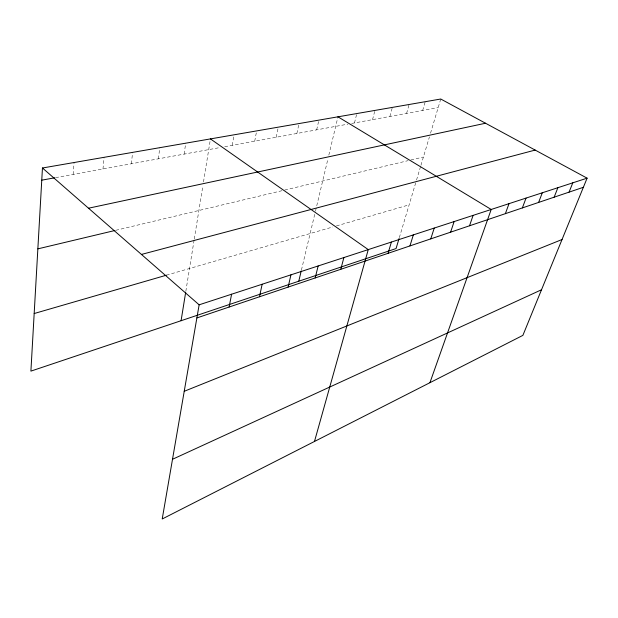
<?xml version="1.0" encoding="UTF-8"?>
<svg xmlns="http://www.w3.org/2000/svg" width="618" height="618" viewBox="0 0 618 618"><rect width="100%" height="100%" fill="white"/><g stroke="black" fill="none" stroke-linecap="round" stroke-linejoin="round"><path stroke-width="0.46" stroke-dasharray="3.09 2.32" d="M73.148 174.43L74.067 162.526M102.967 168.969L104.087 157.327M131.333 163.778L132.631 152.383M158.355 158.834L159.807 147.671M184.118 154.121L185.717 143.191M185.833 291.287L194.122 239.977M194.276 239.027L202.882 185.763M203.492 181.962L210.444 138.903M232.221 145.315L234.067 134.809M254.709 141.198L256.663 130.9M276.238 137.258L278.293 127.153M296.879 133.48L299.012 123.561M316.671 129.857L318.888 120.124M301.445 269.996L315.28 211.959M315.504 211.024L327.957 158.787M328.838 155.087L337.961 116.817M354.485 122.936L356.825 113.55M372.546 119.629L374.948 110.413M389.904 116.454L392.36 107.401M406.605 113.395L409.108 104.496M422.689 110.452L425.223 101.707M399.328 237.629L416.277 180.919M416.547 180L420.673 166.203M420.943 165.284L429.433 136.887M430.53 133.225L440.75 99.019M166.397 275.203L332.762 226.976M336.424 225.918L409.124 204.836M115.805 230.29L283.793 190.267M284.705 190.05L408.143 160.641M410.839 160L423.423 157.003M55.612 177.636L220 147.547M224.705 146.69L347.903 124.141M351.665 123.453L438.177 107.617"/><path stroke-width="0.93" d="M42.457 167.996L199.135 304.813L162.217 518.981L522.89 335.365L587.1 178.162L440.75 99.019L42.457 167.996L30.9 371.124L396.061 248.56L399.058 238.54M181.082 320.719L185.686 292.237M229.116 307.038L231.595 294.214M259.475 296.779L262.148 284.241M288.112 287.1L290.954 274.84M298.772 281.213L301.221 270.931M315.165 277.953L318.154 265.964M340.773 269.301L343.886 257.559M314.485 441.461L368.258 249.602L210.444 138.903M388.065 253.31L391.379 242.055M409.95 245.918L413.342 234.886M430.769 238.872L434.238 228.065M450.607 232.167L454.13 221.568M469.533 225.779L473.102 215.381M429.927 382.696L491.202 209.463L337.961 116.817M505.377 213.658L509.016 203.654M522.365 207.918L526.034 198.1M538.61 202.426L542.303 192.785M554.161 197.165L557.876 187.702M569.07 192.128L572.793 182.828M172.507 459.282L541.522 289.749M184.226 391.287L562.04 239.521M196.872 317.938L583.369 187.3M199.135 304.813L587.1 178.162M34.175 313.535L166.397 275.203M141.445 254.438L535.165 150.074M37.86 248.861L114.894 230.506M88.513 208.212L485.539 123.237M41.769 180.17L54.693 177.806"/></g></svg>
